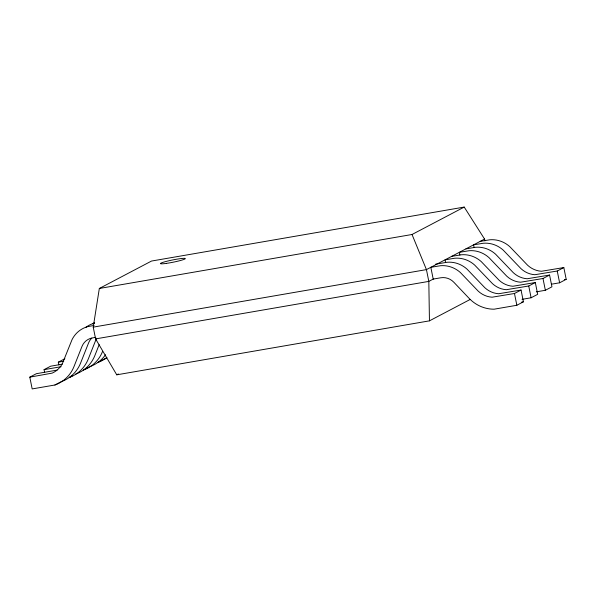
<?xml version="1.0" encoding="UTF-8"?>
<svg xmlns="http://www.w3.org/2000/svg" width="596" height="596" viewBox="0 0 596 596"><rect width="100%" height="100%" fill="white"/><g stroke="black" fill="none" stroke-linecap="round" stroke-linejoin="round"><path stroke-width="0.89" d="M470.214 299.43L429.448 320.849L116.749 374.824L95.606 338.9L93.229 327.13L99.331 288.471L151.518 261.048L464.217 207.08L484.57 239.07L484.935 240.881M96.224 338.982L88.305 358.948A34.859 33.167 62.3 0 1 69.151 377.514L72.444 375.778M99.174 344.674L94.883 355.492A34.859 33.167 62.3 0 1 75.729 374.05M91.799 338.118A15.012 14.282 62.3 0 0 88.543 343.013L80.631 362.979A34.859 33.167 62.3 0 1 61.477 381.544L54.892 385.001L32.177 388.92L29.8 377.149L36.378 373.692L57.097 370.116M44.603 372.373L44.059 369.654L50.638 366.197L62.349 364.178M58.862 364.879L58.311 362.167L64.897 358.71M89.169 366.994L83.41 370.019A34.859 33.167 62.3 0 0 102.564 351.454M116.749 374.824L118.38 373.968M99.331 288.471L412.03 234.496L464.217 207.08M484.57 239.07L426.438 269.615L93.229 327.13M433.732 278.809L428.815 281.394L95.606 338.9M514.475 293.493L521.053 290.036L523.43 301.807L516.851 305.264L494.129 309.19A34.859 33.167 62.3 0 1 469.03 298.261L453.861 282.28A15.012 14.282 62.3 0 0 440.779 277.781L433.203 279.084L430.826 267.306L440.504 265.719A27.088 25.77 62.3 0 1 460.425 272.573L478.283 291.198A22.79 21.68 62.3 0 0 492.08 297.203L514.475 293.493L516.851 305.264M445.637 262.538L445.085 259.819L454.763 258.232A27.088 25.77 62.3 0 1 474.684 265.086L492.542 283.703A22.79 21.68 62.3 0 0 506.332 289.708L528.734 285.998L535.312 282.541L537.689 294.32L531.103 297.776L522.014 299.341M459.888 255.043L459.345 252.324L469.022 250.737A27.088 25.77 62.3 0 1 488.943 257.591L506.801 276.209A22.79 21.68 62.3 0 0 520.591 282.213L542.986 278.511L549.572 275.054L551.941 286.825L545.362 290.282L536.273 291.854M474.148 247.556L473.604 244.837L483.274 243.25A27.088 25.77 62.3 0 1 503.203 250.104L521.053 268.721A22.79 21.68 62.3 0 0 534.85 274.726L557.245 271.016L563.823 267.559L566.2 279.338L559.622 282.795L551.442 284.203M480.182 241.38L489.86 239.786A27.088 25.77 62.3 0 1 509.781 246.647L527.639 265.265A22.79 21.68 62.3 0 0 541.429 271.269L563.823 267.559M465.923 248.867L475.601 247.28A27.088 25.77 62.3 0 1 495.522 254.134L513.38 272.752A22.79 21.68 62.3 0 0 527.169 278.757L549.572 275.054M451.664 256.362L461.341 254.775A27.088 25.77 62.3 0 1 481.263 261.629L499.12 280.247A22.79 21.68 62.3 0 0 512.918 286.251L535.312 282.541M435.579 264.17L447.089 262.262A27.088 25.77 62.3 0 1 467.011 269.116L484.861 287.741A22.79 21.68 62.3 0 0 498.658 293.739L521.053 290.036M94.146 325.423L87.97 326.571A27.088 25.77 62.3 0 0 72.056 339.608L62.662 362.934A22.79 21.68 62.3 0 1 52.135 373.133L29.8 377.149M95.785 337.329L92.417 337.91A15.012 14.282 62.3 0 0 81.965 346.47L74.046 366.436A34.859 33.167 62.3 0 1 54.892 385.001M58.311 362.167L63.72 361.228M564.382 279.651L566.2 279.338M44.059 369.654L61.172 366.704M521.612 302.12L523.43 301.807M412.03 234.496L426.438 269.615L428.815 281.394L429.448 320.849M557.245 271.016L559.622 282.795M542.986 278.511L545.362 290.282M528.734 285.998L531.103 297.776M85.757 327.435A27.088 25.77 62.3 0 1 94.548 323.114M92.887 323.844A27.088 25.77 62.3 0 1 94.578 322.57M106.93 357.399A34.859 33.167 62.3 0 1 97.662 362.524L104.248 359.068A34.859 33.167 62.3 0 0 106.371 358.241M105.499 354.769A34.859 33.167 62.3 0 1 89.989 366.562M166.433 263.38A12.702 1.155 -11.4 0 0 185.326 258.619A12.702 1.155 -11.4 0 0 166.865 261.257A12.702 1.155 -11.4 0 0 166.433 263.38"/></g></svg>
